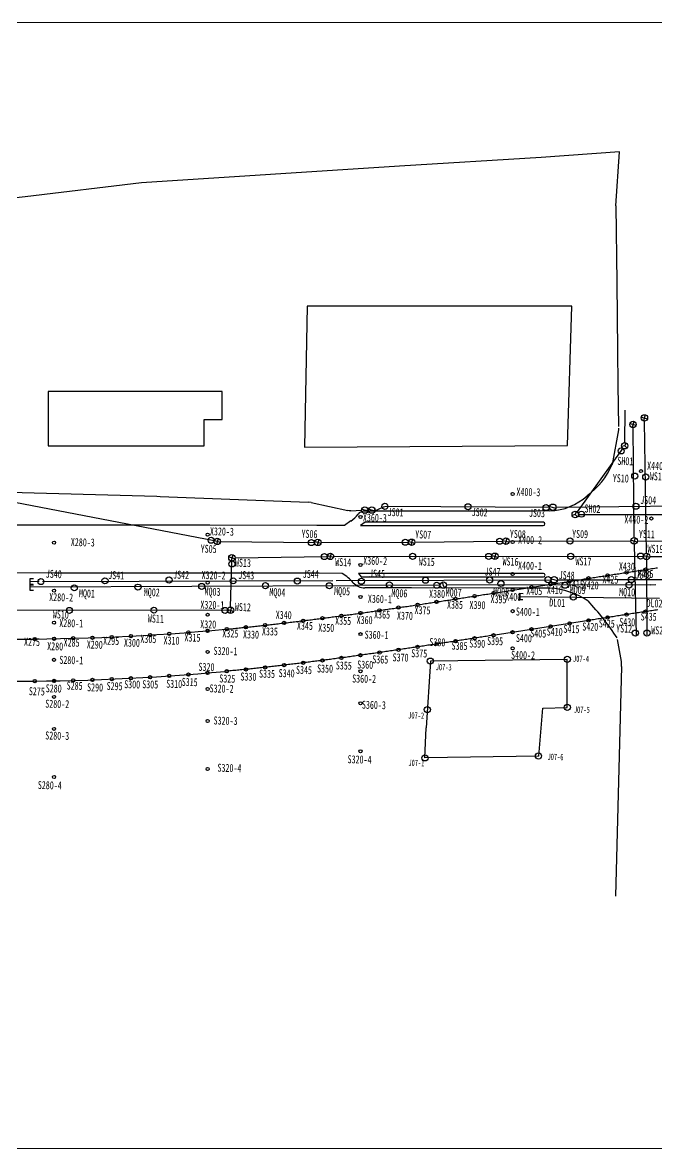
# Model space of a CAD drawing. Header units: inches. Extents: x 0 to 606, y 0 to 141.
# Drawn here: x 138.1 to 217.2, y 0 to 140.6 of the extents above; entities that cross this region are included whole.
import ezdxf
from ezdxf.enums import TextEntityAlignment as Align

# ---------------------------------------------------------------- set-up
doc = ezdxf.new("R2010")
doc.units = ezdxf.units.IN
doc.header["$MEASUREMENT"] = 0
for name, pattern in [('CENTER2', [1.125, 0.75, -0.125, 0.125, -0.125]), ('CONTINOUS', [0]), ('DASH4', [2.5, 2, -0.5])]:
    doc.linetypes.add(name, pattern=pattern)
for name, color, linetype in [('地表沉降（上行线）', 7, 'CENTER2'), ('地表沉降（下行线）', 7, 'CENTER2'), ('建构筑物沉降', 7, 'CENTER2'), ('管线沉降（上水）', 7, 'CENTER2'), ('管线沉降（上话）', 7, 'CENTER2'), ('管线沉降（污水）', 7, 'CENTER2'), ('管线沉降（煤气）', 7, 'CENTER2'), ('管线沉降（电力）', 7, 'CENTER2'), ('管线沉降（雨水）', 7, 'CENTER2')]:
    doc.layers.add(name, color=color, linetype=linetype)
doc.styles.add('宋体', font='', dxfattribs={"width": 0.72, "height": 1})
doc.styles.get('宋体').set_extended_font_data('SimSun')

msp = doc.modelspace()

# ---------------------------------------------------------------- linework, layer by layer
at = {"lineweight": 9, "ltscale": 0.5}
for p, q in [((605.69, 140.65), (0, 140.65)), ((0, 0), (605.69, 0))]:
    msp.add_line(p, q, dxfattribs=at)
at = {"color": 253, "linetype": 'Continuous'}
for p, q in [((202.84, 123.8), (185.18, 122.7)), ((212.61, 124.5), (202.84, 123.8)), ((212.18, 117.75), (212.61, 124.5)), ((185.18, 122.7), (152.96, 120.64)), ((152.96, 120.64), (138.47, 118.89))]:
    msp.add_line(p, q, dxfattribs=at)
at = {"color": 253, "linetype": 'DASH4'}
for q in [(136.97, 118.71), (138.47, 118.89)]:
    msp.add_line((138.47, 118.89), q, dxfattribs=at)
at = {"color": 253}
for p, q in [((212.18, 117.75), (212.29, 108.19)), ((212.29, 108.19), (212.39, 99.62)), ((212.39, 99.62), (212.42, 95.4)), ((212.42, 95.4), (212.5, 90.19)), ((212.51, 89.78), (211.7, 85.44)), ((212.51, 89.99), (212.51, 89.78)), ((186.68, 79.63), (180.69, 79.59)), ((198.43, 79.63), (186.68, 79.63)), ((202.27, 79.61), (198.43, 79.63)), ((203.92, 79.65), (202.27, 79.61)), ((142.28, 77.86), (131.2, 77.88)), ((161.17, 77.84), (142.28, 77.86)), ((161.5, 77.84), (161.17, 77.84)), ((174.85, 77.83), (161.5, 77.84)), ((178.29, 77.81), (174.85, 77.83)), ((179.09, 78.39), (178.29, 77.81)), ((180.88, 78.24), (180.3, 77.83)), ((180.3, 77.83), (186.72, 77.82)), ((203.14, 78.23), (180.88, 78.24)), ((186.72, 77.82), (198.44, 77.82)), ((198.44, 77.82), (203.11, 77.82)), ((142.12, 71.86), (130.95, 71.93)), ((161.22, 71.86), (142.12, 71.86)), ((175.15, 71.85), (161.22, 71.86)), ((178.02, 71.83), (175.15, 71.85)), ((186.73, 71.83), (180.05, 71.84)), ((180.05, 71.84), (180.38, 71.41)), ((198.47, 71.84), (186.73, 71.83)), ((203.13, 71.83), (198.47, 71.84)), ((180.38, 71.41), (203.12, 71.4)), ((186.68, 70.03), (180.83, 70.03)), ((198.42, 70), (186.68, 70.03)), ((203.94, 70), (198.42, 70)), ((212.89, 60.81), (212.36, 63.57)), ((212.88, 60.21), (212.89, 60.81))]:
    msp.add_line(p, q, dxfattribs=at)
at = {"ltscale": 0.5}
for p, q in [((173.65, 105.21), (173.29, 87.6)), ((206.67, 105.23), (173.65, 105.21)), ((206.13, 87.8), (206.67, 105.23)), ((163.04, 94.57), (141.3, 94.57)), ((141.3, 94.57), (141.3, 87.75)), ((163.04, 91.06), (163.04, 94.57)), ((160.8, 87.75), (160.8, 91.06)), ((160.8, 91.06), (163.04, 91.06)), ((141.3, 87.75), (160.8, 87.75)), ((173.29, 87.6), (206.13, 87.8)), ((212.88, 60.21), (212.11, 31.5))]:
    msp.add_line(p, q, dxfattribs=at)
at = {"extrusion": (1.25251e-05, -1.70425e-08, 1)}
for p, q in [((213.3, 88.18, 1.56), (213.32, 92.23, 1.56)), ((215.83, 91.65, 1.6), (215.63, 90.88, 1.6)), ((213.92, 90.54, 1.59), (214.7, 90.34, 1.59)), ((214.41, 90.83, 1.59), (214.21, 90.05, 1.59)), ((215.34, 91.37, 1.6), (216.12, 91.16, 1.6)), ((216, 74.36, 0), (215.74, 90.86, 0)), ((213.03, 87.46, 0), (207.34, 79.51, 0)), ((213.27, 87.78, 1.56), (212.88, 87.68, 1.56)), ((213.27, 87.78, 1.56), (212.88, 87.68, 1.56)), ((213.37, 88.17, 1.56), (213.27, 87.78, 1.56)), ((213.37, 88.17, 1.56), (213.27, 87.78, 1.56)), ((213.27, 87.78, 1.56), (213.55, 87.5, 1.56)), ((213.27, 87.78, 1.56), (213.55, 87.5, 1.56)), ((129.81, 82.18, 0), (154.89, 81.47, 0)), ((154.89, 81.47, 0), (155.29, 81.46, 0)), ((155.29, 81.46, 0), (173.76, 80.74, 0)), ((174.16, 80.69, 0), (173.76, 80.74, 0)), ((174.16, 80.69, 0), (178.7, 79.69, 0)), ((183.17, 80.14, 0), (183.34, 80.21, 0)), ((183.34, 80.21, 0), (183.55, 80.22, 0)), ((183.55, 80.22, 0), (203.89, 80.1, 0)), ((203.9, 80.2, 1.58), (204.68, 79.99, 1.58)), ((204.69, 80.1, 0), (224.65, 80.34, 0)), ((178.89, 79.64, 1.6), (178.7, 79.69, 0)), ((179.09, 79.65, 0), (178.89, 79.64, 1.6)), ((179.09, 79.65, 0), (180.44, 79.72, 0)), ((180.45, 79.84, 1.59), (181.22, 79.64, 1.59)), ((181.24, 79.73, 0), (181.07, 79.73, 0)), ((181.32, 79.84, 1.57), (182.09, 79.64, 1.57)), ((182.11, 79.74, 0), (182.01, 79.74, 0)), ((182.09, 79.64, 0), (183.17, 80.14, 0)), ((207.1, 79.19, 1.56), (206.72, 79.08, 1.56)), ((207.21, 79.57, 1.56), (207.1, 79.19, 1.56)), ((207.1, 79.19, 1.56), (207.39, 78.9, 1.56)), ((207.5, 79.19, 0), (229.23, 79.18, 0)), ((162.53, 76.21, 1.61), (162.33, 75.44, 1.61)), ((175.08, 76.09, 1.54), (174.88, 75.31, 1.54)), ((186.78, 76.11, 1.57), (186.58, 75.34, 1.57)), ((198.06, 75.96, 1.57), (198.83, 75.76, 1.57)), ((198.55, 76.25, 1.57), (198.34, 75.47, 1.57)), ((214.07, 76, 1.6), (214.84, 75.79, 1.6)), ((214.07, 76, 1.6), (214.84, 75.79, 1.6)), ((214.56, 76.28, 1.6), (214.35, 75.51, 1.6)), ((214.56, 76.28, 1.6), (214.35, 75.51, 1.6)), ((162.04, 75.93, 1.61), (162.81, 75.72, 1.61)), ((174.59, 75.8, 1.54), (175.37, 75.6, 1.54)), ((186.29, 75.83, 1.57), (187.07, 75.63, 1.57)), ((163.86, 73.89, 1.6), (164.63, 73.68, 1.6)), ((164.09, 67.63, 0), (164.24, 73.38, 0)), ((164.35, 74.17, 1.6), (164.14, 73.4, 1.6)), ((164.65, 73.79, 0), (176.14, 73.95, 0)), ((176.15, 74.06, 1.56), (176.92, 73.85, 1.56)), ((176.64, 74.34, 1.56), (176.43, 73.57, 1.56)), ((176.94, 73.96, 0), (196.67, 73.98, 0)), ((196.68, 74.08, 1.57), (197.45, 73.88, 1.57)), ((197.17, 74.37, 1.57), (196.96, 73.59, 1.57)), ((197.47, 73.98, 0), (215.6, 73.96, 0)), ((215.62, 74.06, 1.6), (216.39, 73.86, 1.6)), ((215.62, 74.06, 1.6), (216.39, 73.86, 1.6)), ((216.11, 74.34, 1.6), (215.9, 73.57, 1.6)), ((216.11, 74.34, 1.6), (215.9, 73.57, 1.6)), ((216.01, 73.56, 0), (216.03, 64.15, 0)), ((216.4, 73.96, 0), (233.68, 73.99, 0)), ((139.07, 69.7, 1.59), (139.06, 70.5, 1.59)), ((139.06, 70.5, 1.59), (139.46, 70.5, 1.59)), ((139.08, 71.19, 2.03), (139.48, 71.19, 2.03)), ((139.08, 70.39, 2.03), (139.08, 71.19, 2.03)), ((140.21, 70.82, 2.03), (139.08, 70.79, 2.03)), ((139.08, 70.39, 2.03), (139.48, 70.39, 2.03)), ((140.61, 70.84, 0), (176.86, 70.94, 0)), ((177.26, 70.94, 0), (204.08, 71.04, 0)), ((190.23, 70.38, 0), (179.84, 70.32, 0)), ((216.53, 70.39, 0), (191.03, 70.38, 0)), ((204.1, 71.15, 1.56), (204.87, 70.94, 1.56)), ((204.88, 71.04, 0), (211.8, 71.05, 0)), ((212.19, 71.09, 0), (211.99, 71.05, 0)), ((212.39, 71.09, 0), (225.82, 71.03, 0)), ((216.53, 70.39, 0), (217.16, 70.43, 0)), ((179.44, 70.29, 1.59), (139.07, 70.1, 1.59)), ((139.47, 69.7, 1.59), (139.07, 69.7, 1.59)), ((179.44, 70.29, 1.59), (179.84, 70.32, 0)), ((200.15, 68.55, 1.59), (200.2, 69.35, 1.59)), ((200.17, 68.95, 0), (217.63, 68.74, 0)), ((200.2, 69.35, 1.59), (200.6, 69.33, 1.59)), ((164.19, 67.61, 0), (163.98, 66.84, 0)), ((200.55, 68.53, 1.59), (200.15, 68.55, 1.59)), ((124.2, 67.3, 0), (163.68, 67.23, 0)), ((163.7, 67.33, 0), (164.47, 67.12, 0))]:
    msp.add_line(p, q, dxfattribs=at)
at = {"color": 4, "extrusion": (1.25251e-05, -1.70425e-08, 1)}
for p, q in [((214.45, 76.3, 0), (214.32, 90.04, 0)), ((162.03, 75.9, 0), (123.81, 83.24, 0)), ((162.83, 75.82, 0), (174.58, 75.7, 0)), ((175.38, 75.7, 0), (186.28, 75.73, 0)), ((187.08, 75.73, 0), (198.05, 75.86, 0)), ((198.85, 75.86, 0), (214.05, 75.9, 0)), ((214.46, 75.5, 0), (214.69, 64.1, 0)), ((214.85, 75.9, 0), (230.71, 75.85, 0))]:
    msp.add_line(p, q, dxfattribs=at)
at = {"color": 150, "linetype": 'CONTINOUS', "lineweight": 30}
for p, q in [((211.97, 71.72), (212.15, 71.75)), ((212.15, 71.75), (212.34, 71.77)), ((212.34, 71.77), (212.53, 71.8)), ((212.53, 71.8), (212.71, 71.83)), ((212.71, 71.83), (212.9, 71.86)), ((212.9, 71.86), (213.09, 71.89)), ((213.09, 71.89), (213.27, 71.92)), ((213.27, 71.92), (213.46, 71.95)), ((213.46, 71.95), (213.65, 71.98)), ((213.65, 71.98), (213.83, 72.01)), ((213.83, 72.01), (214.02, 72.03)), ((214.02, 72.03), (214.21, 72.06)), ((214.21, 72.06), (214.39, 72.09)), ((214.39, 72.09), (214.58, 72.12)), ((214.58, 72.12), (214.77, 72.15)), ((214.77, 72.15), (214.95, 72.18)), ((214.95, 72.18), (215.14, 72.21)), ((215.14, 72.21), (215.33, 72.23)), ((215.33, 72.23), (215.51, 72.26)), ((215.51, 72.26), (215.7, 72.29)), ((215.7, 72.29), (215.89, 72.32)), ((215.89, 72.32), (216.07, 72.35)), ((216.07, 72.35), (216.26, 72.38)), ((216.26, 72.38), (216.45, 72.41)), ((216.45, 72.41), (216.63, 72.43)), ((216.63, 72.43), (216.82, 72.46)), ((216.82, 72.46), (217.01, 72.49)), ((217.01, 72.49), (217.2, 72.52)), ((217.2, 72.52), (217.38, 72.55)), ((197.13, 69.41), (207.86, 71.08)), ((207.86, 71.08), (208.05, 71.11)), ((208.05, 71.11), (208.23, 71.14)), ((208.23, 71.14), (208.42, 71.17)), ((208.42, 71.17), (208.61, 71.2)), ((208.61, 71.2), (208.79, 71.22)), ((208.79, 71.22), (208.98, 71.25)), ((208.98, 71.25), (209.17, 71.28)), ((209.17, 71.28), (209.35, 71.31)), ((209.35, 71.31), (209.54, 71.34)), ((209.54, 71.34), (209.73, 71.37)), ((209.73, 71.37), (209.91, 71.4)), ((209.91, 71.4), (210.1, 71.43)), ((210.1, 71.43), (210.29, 71.46)), ((210.29, 71.46), (210.47, 71.49)), ((210.47, 71.49), (210.66, 71.51)), ((210.66, 71.51), (210.85, 71.54)), ((210.85, 71.54), (211.03, 71.57)), ((211.03, 71.57), (211.22, 71.6)), ((211.22, 71.6), (211.41, 71.63)), ((211.41, 71.63), (211.59, 71.66)), ((211.59, 71.66), (211.78, 71.69)), ((211.78, 71.69), (211.97, 71.72)), ((193.96, 68.92), (194.15, 68.94)), ((194.15, 68.94), (194.33, 68.97)), ((194.33, 68.97), (194.52, 69)), ((194.52, 69), (194.71, 69.03)), ((194.71, 69.03), (194.89, 69.06)), ((194.89, 69.06), (195.08, 69.09)), ((195.08, 69.09), (195.27, 69.12)), ((195.27, 69.12), (195.45, 69.15)), ((195.45, 69.15), (195.64, 69.18)), ((195.64, 69.18), (195.83, 69.21)), ((195.83, 69.21), (196.01, 69.24)), ((196.01, 69.24), (196.2, 69.26)), ((196.2, 69.26), (196.39, 69.29)), ((196.39, 69.29), (196.57, 69.32)), ((196.57, 69.32), (196.76, 69.35)), ((196.76, 69.35), (196.95, 69.38)), ((196.95, 69.38), (197.13, 69.41)), ((197.13, 69.41), (197.13, 69.41)), ((184.62, 67.5), (184.81, 67.53)), ((184.81, 67.53), (185, 67.55)), ((185, 67.55), (185.18, 67.58)), ((185.18, 67.58), (185.37, 67.61)), ((185.37, 67.61), (185.56, 67.64)), ((185.56, 67.64), (185.74, 67.66)), ((185.74, 67.66), (185.93, 67.69)), ((185.93, 67.69), (186.12, 67.72)), ((186.12, 67.72), (186.31, 67.75)), ((186.31, 67.75), (186.49, 67.77)), ((186.49, 67.77), (186.68, 67.8)), ((186.68, 67.8), (186.87, 67.83)), ((186.87, 67.83), (187.05, 67.86)), ((187.05, 67.86), (187.24, 67.89)), ((187.24, 67.89), (187.43, 67.92)), ((187.43, 67.92), (187.61, 67.94)), ((187.61, 67.94), (187.8, 67.97)), ((187.8, 67.97), (187.99, 68)), ((187.99, 68), (188.17, 68.03)), ((188.17, 68.03), (188.36, 68.06)), ((188.36, 68.06), (188.55, 68.08)), ((188.55, 68.08), (188.73, 68.11)), ((188.73, 68.11), (188.92, 68.14)), ((188.92, 68.14), (189.11, 68.17)), ((189.11, 68.17), (189.29, 68.2)), ((189.29, 68.2), (189.48, 68.23)), ((189.48, 68.23), (189.67, 68.25)), ((189.67, 68.25), (189.85, 68.28)), ((189.85, 68.28), (190.04, 68.31)), ((190.04, 68.31), (190.23, 68.34)), ((190.23, 68.34), (190.41, 68.37)), ((190.41, 68.37), (190.6, 68.4)), ((190.6, 68.4), (190.79, 68.43)), ((190.79, 68.43), (190.97, 68.45)), ((190.97, 68.45), (191.16, 68.48)), ((191.16, 68.48), (191.35, 68.51)), ((191.35, 68.51), (191.53, 68.54)), ((191.53, 68.54), (191.72, 68.57)), ((191.72, 68.57), (191.91, 68.6)), ((191.91, 68.6), (192.09, 68.63)), ((192.09, 68.63), (192.28, 68.66)), ((192.28, 68.66), (192.47, 68.68)), ((192.47, 68.68), (192.65, 68.71)), ((192.65, 68.71), (192.84, 68.74)), ((192.84, 68.74), (193.03, 68.77)), ((193.03, 68.77), (193.21, 68.8)), ((193.21, 68.8), (193.4, 68.83)), ((193.4, 68.83), (193.59, 68.86)), ((193.59, 68.86), (193.77, 68.89)), ((193.77, 68.89), (193.96, 68.92)), ((174.52, 66.1), (174.71, 66.12)), ((174.71, 66.12), (174.89, 66.15)), ((174.89, 66.15), (175.08, 66.17)), ((175.08, 66.17), (175.27, 66.2)), ((175.27, 66.2), (175.46, 66.22)), ((175.46, 66.22), (175.64, 66.25)), ((175.64, 66.25), (175.83, 66.27)), ((175.83, 66.27), (176.02, 66.29)), ((176.02, 66.29), (176.21, 66.32)), ((176.21, 66.32), (176.39, 66.34)), ((176.39, 66.34), (176.58, 66.37)), ((176.58, 66.37), (176.77, 66.39)), ((176.77, 66.39), (176.95, 66.42)), ((176.95, 66.42), (177.14, 66.44)), ((177.14, 66.44), (177.33, 66.47)), ((177.33, 66.47), (177.52, 66.49)), ((177.52, 66.49), (177.7, 66.52)), ((177.7, 66.52), (177.89, 66.54)), ((177.89, 66.54), (178.08, 66.57)), ((178.08, 66.57), (178.27, 66.6)), ((178.27, 66.6), (178.45, 66.62)), ((178.45, 66.62), (178.64, 66.65)), ((178.64, 66.65), (178.83, 66.67)), ((178.83, 66.67), (179.01, 66.7)), ((179.01, 66.7), (179.2, 66.72)), ((179.2, 66.72), (179.39, 66.75)), ((179.39, 66.75), (179.58, 66.78)), ((179.58, 66.78), (179.76, 66.8)), ((179.76, 66.8), (179.95, 66.83)), ((179.95, 66.83), (180.14, 66.85)), ((180.14, 66.85), (180.32, 66.88)), ((180.32, 66.88), (180.51, 66.91)), ((180.51, 66.91), (180.7, 66.93)), ((180.7, 66.93), (180.88, 66.96)), ((180.88, 66.96), (181.07, 66.99)), ((181.07, 66.99), (181.26, 67.01)), ((181.26, 67.01), (181.45, 67.04)), ((181.45, 67.04), (181.63, 67.06)), ((181.63, 67.06), (181.82, 67.09)), ((181.82, 67.09), (182.01, 67.12)), ((182.01, 67.12), (182.19, 67.14)), ((182.19, 67.14), (182.38, 67.17)), ((182.38, 67.17), (182.57, 67.2)), ((182.57, 67.2), (182.75, 67.23)), ((182.75, 67.23), (182.94, 67.25)), ((182.94, 67.25), (183.13, 67.28)), ((183.13, 67.28), (183.32, 67.31)), ((183.32, 67.31), (183.5, 67.33)), ((183.5, 67.33), (183.69, 67.36)), ((183.69, 67.36), (183.88, 67.39)), ((183.88, 67.39), (184.06, 67.42)), ((184.06, 67.42), (184.25, 67.44)), ((184.25, 67.44), (184.44, 67.47)), ((184.44, 67.47), (184.62, 67.5)), ((209.76, 66.11), (209.57, 66.08)), ((209.94, 66.14), (209.76, 66.11)), ((210.13, 66.17), (209.94, 66.14)), ((210.32, 66.2), (210.13, 66.17)), ((210.5, 66.23), (210.32, 66.2)), ((210.69, 66.26), (210.5, 66.23)), ((210.88, 66.29), (210.69, 66.26)), ((211.06, 66.31), (210.88, 66.29)), ((211.25, 66.34), (211.06, 66.31)), ((211.44, 66.37), (211.25, 66.34)), ((211.62, 66.4), (211.44, 66.37)), ((211.81, 66.43), (211.62, 66.4)), ((212, 66.46), (211.81, 66.43)), ((212.18, 66.49), (212, 66.46)), ((212.37, 66.52), (212.18, 66.49)), ((212.56, 66.55), (212.37, 66.52)), ((212.74, 66.57), (212.56, 66.55)), ((212.93, 66.6), (212.74, 66.57)), ((213.12, 66.63), (212.93, 66.6)), ((213.3, 66.66), (213.12, 66.63)), ((213.49, 66.69), (213.3, 66.66)), ((213.68, 66.72), (213.49, 66.69)), ((213.86, 66.75), (213.68, 66.72)), ((214.05, 66.78), (213.86, 66.75)), ((214.24, 66.81), (214.05, 66.78)), ((214.42, 66.83), (214.24, 66.81)), ((214.61, 66.86), (214.42, 66.83)), ((214.8, 66.89), (214.61, 66.86)), ((214.98, 66.92), (214.8, 66.89)), ((215.17, 66.95), (214.98, 66.92)), ((215.36, 66.98), (215.17, 66.95)), ((215.54, 67.01), (215.36, 66.98)), ((215.73, 67.03), (215.54, 67.01)), ((215.92, 67.06), (215.73, 67.03)), ((216.1, 67.09), (215.92, 67.06)), ((216.29, 67.12), (216.1, 67.09)), ((216.48, 67.15), (216.29, 67.12)), ((216.66, 67.18), (216.48, 67.15)), ((216.85, 67.21), (216.66, 67.18)), ((217.04, 67.23), (216.85, 67.21)), ((217.22, 67.26), (217.04, 67.23)), ((217.41, 67.29), (217.22, 67.26)), ((163.45, 64.86), (163.63, 64.88)), ((163.63, 64.88), (163.82, 64.9)), ((163.82, 64.9), (164.01, 64.92)), ((164.01, 64.92), (164.2, 64.93)), ((164.2, 64.93), (164.39, 64.95)), ((164.39, 64.95), (164.57, 64.97)), ((164.57, 64.97), (164.76, 64.99)), ((164.76, 64.99), (164.95, 65.01)), ((164.95, 65.01), (165.14, 65.03)), ((165.14, 65.03), (165.33, 65.04)), ((165.33, 65.04), (165.51, 65.06)), ((165.51, 65.06), (165.7, 65.08)), ((165.7, 65.08), (165.89, 65.1)), ((165.89, 65.1), (166.08, 65.12)), ((166.08, 65.12), (166.26, 65.14)), ((166.26, 65.14), (166.45, 65.16)), ((166.45, 65.16), (166.64, 65.18)), ((166.64, 65.18), (166.83, 65.2)), ((166.83, 65.2), (167.02, 65.22)), ((167.02, 65.22), (167.2, 65.24)), ((167.2, 65.24), (167.39, 65.26)), ((167.39, 65.26), (167.58, 65.28)), ((167.58, 65.28), (167.77, 65.3)), ((167.77, 65.3), (167.96, 65.32)), ((167.96, 65.32), (168.14, 65.34)), ((168.14, 65.34), (168.33, 65.36)), ((168.33, 65.36), (168.52, 65.38)), ((168.52, 65.38), (168.71, 65.4)), ((168.71, 65.4), (168.89, 65.42)), ((168.89, 65.42), (169.08, 65.45)), ((169.08, 65.45), (169.27, 65.47)), ((169.27, 65.47), (169.46, 65.49)), ((169.46, 65.49), (169.64, 65.51)), ((169.64, 65.51), (169.83, 65.53)), ((169.83, 65.53), (170.02, 65.55)), ((170.02, 65.55), (170.21, 65.57)), ((170.21, 65.57), (170.4, 65.6)), ((170.4, 65.6), (170.58, 65.62)), ((170.58, 65.62), (170.77, 65.64)), ((170.77, 65.64), (170.96, 65.66)), ((170.96, 65.66), (171.15, 65.68)), ((171.15, 65.68), (171.33, 65.71)), ((171.33, 65.71), (171.52, 65.73)), ((171.52, 65.73), (171.71, 65.75)), ((171.71, 65.75), (171.9, 65.77)), ((171.9, 65.77), (172.08, 65.8)), ((172.08, 65.8), (172.27, 65.82)), ((172.27, 65.82), (172.46, 65.84)), ((172.46, 65.84), (172.65, 65.87)), ((172.65, 65.87), (172.83, 65.89)), ((172.83, 65.89), (173.02, 65.91)), ((173.02, 65.91), (173.21, 65.94)), ((173.21, 65.94), (173.4, 65.96)), ((173.4, 65.96), (173.58, 65.98)), ((173.58, 65.98), (173.77, 66.01)), ((173.77, 66.01), (173.96, 66.03)), ((173.96, 66.03), (174.15, 66.05)), ((174.15, 66.05), (174.33, 66.08)), ((174.33, 66.08), (174.52, 66.1)), ((208.26, 65.88), (197.11, 64.14)), ((208.45, 65.91), (208.26, 65.88)), ((208.64, 65.94), (208.45, 65.91)), ((208.82, 65.97), (208.64, 65.94)), ((209.01, 66), (208.82, 65.97)), ((209.2, 66.02), (209.01, 66)), ((209.38, 66.05), (209.2, 66.02)), ((209.57, 66.08), (209.38, 66.05)), ((191.7, 63.3), (191.51, 63.27)), ((191.88, 63.33), (191.7, 63.3)), ((192.07, 63.36), (191.88, 63.33)), ((192.26, 63.39), (192.07, 63.36)), ((192.44, 63.42), (192.26, 63.39)), ((192.63, 63.45), (192.44, 63.42)), ((192.82, 63.48), (192.63, 63.45)), ((193, 63.51), (192.82, 63.48)), ((193.19, 63.53), (193, 63.51)), ((193.38, 63.56), (193.19, 63.53)), ((193.56, 63.59), (193.38, 63.56)), ((193.75, 63.62), (193.56, 63.59)), ((193.94, 63.65), (193.75, 63.62)), ((194.12, 63.68), (193.94, 63.65)), ((194.31, 63.71), (194.12, 63.68)), ((194.5, 63.74), (194.31, 63.71)), ((194.68, 63.77), (194.5, 63.74)), ((194.87, 63.79), (194.68, 63.77)), ((195.06, 63.82), (194.87, 63.79)), ((195.24, 63.85), (195.06, 63.82)), ((195.43, 63.88), (195.24, 63.85)), ((195.62, 63.91), (195.43, 63.88)), ((195.8, 63.94), (195.62, 63.91)), ((195.99, 63.97), (195.8, 63.94)), ((196.18, 64), (195.99, 63.97)), ((196.36, 64.03), (196.18, 64)), ((196.55, 64.06), (196.36, 64.03)), ((196.74, 64.08), (196.55, 64.06)), ((196.92, 64.11), (196.74, 64.08)), ((197.11, 64.14), (196.92, 64.11)), ((197.11, 64.14), (197.11, 64.14)), ((182.36, 61.91), (182.17, 61.88)), ((182.54, 61.93), (182.36, 61.91)), ((182.73, 61.96), (182.54, 61.93)), ((182.92, 61.99), (182.73, 61.96)), ((183.1, 62.01), (182.92, 61.99)), ((183.29, 62.04), (183.1, 62.01)), ((183.48, 62.07), (183.29, 62.04)), ((183.67, 62.09), (183.48, 62.07)), ((183.85, 62.12), (183.67, 62.09)), ((184.04, 62.15), (183.85, 62.12)), ((184.23, 62.18), (184.04, 62.15)), ((184.41, 62.2), (184.23, 62.18)), ((184.6, 62.23), (184.41, 62.2)), ((184.79, 62.26), (184.6, 62.23)), ((184.97, 62.29), (184.79, 62.26)), ((185.16, 62.31), (184.97, 62.29)), ((185.35, 62.34), (185.16, 62.31)), ((185.53, 62.37), (185.35, 62.34)), ((185.72, 62.4), (185.53, 62.37)), ((185.91, 62.43), (185.72, 62.4)), ((186.09, 62.45), (185.91, 62.43)), ((186.28, 62.48), (186.09, 62.45)), ((186.47, 62.51), (186.28, 62.48)), ((186.66, 62.54), (186.47, 62.51)), ((186.84, 62.56), (186.66, 62.54)), ((187.03, 62.59), (186.84, 62.56)), ((187.22, 62.62), (187.03, 62.59)), ((187.4, 62.65), (187.22, 62.62)), ((187.59, 62.68), (187.4, 62.65)), ((187.78, 62.71), (187.59, 62.68)), ((187.96, 62.73), (187.78, 62.71)), ((188.15, 62.76), (187.96, 62.73)), ((188.34, 62.79), (188.15, 62.76)), ((188.52, 62.82), (188.34, 62.79)), ((188.71, 62.85), (188.52, 62.82)), ((188.9, 62.87), (188.71, 62.85)), ((189.08, 62.9), (188.9, 62.87)), ((189.27, 62.93), (189.08, 62.9)), ((189.46, 62.96), (189.27, 62.93)), ((189.64, 62.99), (189.46, 62.96)), ((189.83, 63.02), (189.64, 62.99)), ((190.02, 63.05), (189.83, 63.02)), ((190.2, 63.07), (190.02, 63.05)), ((190.39, 63.1), (190.2, 63.07)), ((190.58, 63.13), (190.39, 63.1)), ((190.76, 63.16), (190.58, 63.13)), ((190.95, 63.19), (190.76, 63.16)), ((191.14, 63.22), (190.95, 63.19)), ((191.32, 63.25), (191.14, 63.22)), ((191.51, 63.27), (191.32, 63.25)), ((171.68, 60.49), (171.5, 60.46)), ((171.87, 60.51), (171.68, 60.49)), ((172.06, 60.53), (171.87, 60.51)), ((172.25, 60.55), (172.06, 60.53)), ((172.43, 60.58), (172.25, 60.55)), ((172.62, 60.6), (172.43, 60.58)), ((172.81, 60.62), (172.62, 60.6)), ((173, 60.65), (172.81, 60.62)), ((173.18, 60.67), (173, 60.65)), ((173.37, 60.69), (173.18, 60.67)), ((173.56, 60.72), (173.37, 60.69)), ((173.75, 60.74), (173.56, 60.72)), ((173.93, 60.76), (173.75, 60.74)), ((174.12, 60.79), (173.93, 60.76)), ((174.31, 60.81), (174.12, 60.79)), ((174.5, 60.83), (174.31, 60.81)), ((174.68, 60.86), (174.5, 60.83)), ((174.87, 60.88), (174.68, 60.86)), ((175.06, 60.91), (174.87, 60.88)), ((175.25, 60.93), (175.06, 60.91)), ((175.43, 60.96), (175.25, 60.93)), ((175.62, 60.98), (175.43, 60.96)), ((175.81, 61), (175.62, 60.98)), ((175.99, 61.03), (175.81, 61)), ((176.18, 61.05), (175.99, 61.03)), ((176.37, 61.08), (176.18, 61.05)), ((176.56, 61.1), (176.37, 61.08)), ((176.74, 61.13), (176.56, 61.1)), ((176.93, 61.15), (176.74, 61.13)), ((177.12, 61.18), (176.93, 61.15)), ((177.31, 61.2), (177.12, 61.18)), ((177.49, 61.23), (177.31, 61.2)), ((177.68, 61.25), (177.49, 61.23)), ((177.87, 61.28), (177.68, 61.25)), ((178.05, 61.3), (177.87, 61.28)), ((178.24, 61.33), (178.05, 61.3)), ((178.43, 61.35), (178.24, 61.33)), ((178.62, 61.38), (178.43, 61.35)), ((178.8, 61.41), (178.62, 61.38)), ((178.99, 61.43), (178.8, 61.41)), ((179.18, 61.46), (178.99, 61.43)), ((179.36, 61.48), (179.18, 61.46)), ((179.55, 61.51), (179.36, 61.48)), ((179.74, 61.54), (179.55, 61.51)), ((179.93, 61.56), (179.74, 61.54)), ((180.11, 61.59), (179.93, 61.56)), ((180.3, 61.61), (180.11, 61.59)), ((180.49, 61.64), (180.3, 61.61)), ((180.67, 61.67), (180.49, 61.64)), ((180.86, 61.69), (180.67, 61.67)), ((181.05, 61.72), (180.86, 61.69)), ((181.23, 61.75), (181.05, 61.72)), ((181.42, 61.77), (181.23, 61.75)), ((181.61, 61.8), (181.42, 61.77)), ((181.8, 61.83), (181.61, 61.8)), ((181.98, 61.85), (181.8, 61.83)), ((182.17, 61.88), (181.98, 61.85)), ((163.61, 59.61), (163.42, 59.6)), ((163.8, 59.63), (163.61, 59.61)), ((163.99, 59.65), (163.8, 59.63)), ((164.17, 59.67), (163.99, 59.65)), ((164.36, 59.69), (164.17, 59.67)), ((164.55, 59.7), (164.36, 59.69)), ((164.74, 59.72), (164.55, 59.7)), ((164.93, 59.74), (164.74, 59.72)), ((165.11, 59.76), (164.93, 59.74)), ((165.3, 59.78), (165.11, 59.76)), ((165.49, 59.8), (165.3, 59.78)), ((165.68, 59.82), (165.49, 59.8)), ((165.87, 59.84), (165.68, 59.82)), ((166.05, 59.85), (165.87, 59.84)), ((166.24, 59.87), (166.05, 59.85)), ((166.43, 59.89), (166.24, 59.87)), ((166.62, 59.91), (166.43, 59.89)), ((166.8, 59.93), (166.62, 59.91)), ((166.99, 59.95), (166.8, 59.93)), ((167.18, 59.97), (166.99, 59.95)), ((167.37, 59.99), (167.18, 59.97)), ((167.56, 60.01), (167.37, 59.99)), ((167.74, 60.03), (167.56, 60.01)), ((167.93, 60.05), (167.74, 60.03)), ((168.12, 60.08), (167.93, 60.05)), ((168.31, 60.1), (168.12, 60.08)), ((168.49, 60.12), (168.31, 60.1)), ((168.68, 60.14), (168.49, 60.12)), ((168.87, 60.16), (168.68, 60.14)), ((169.06, 60.18), (168.87, 60.16)), ((169.25, 60.2), (169.06, 60.18)), ((169.43, 60.22), (169.25, 60.2)), ((169.62, 60.24), (169.43, 60.22)), ((169.81, 60.26), (169.62, 60.24)), ((170, 60.29), (169.81, 60.26)), ((170.18, 60.31), (170, 60.29)), ((170.37, 60.33), (170.18, 60.31)), ((170.56, 60.35), (170.37, 60.33)), ((170.75, 60.37), (170.56, 60.35)), ((170.93, 60.4), (170.75, 60.37)), ((171.12, 60.42), (170.93, 60.4)), ((171.31, 60.44), (171.12, 60.42)), ((171.5, 60.46), (171.31, 60.44))]:
    msp.add_line(p, q, dxfattribs=at)
for p, q in [((189.02, 60.88), (188.51, 52.56)), ((206.1, 61.1), (189.02, 60.88)), ((206.1, 55.1), (206.1, 61.1)), ((202.55, 49.01), (203.05, 55)), ((203.05, 55), (206.1, 55.1)), ((188.34, 48.79), (188.51, 52.56)), ((202.55, 49.01), (188.34, 48.79))]:
    msp.add_line(p, q)
at = {"extrusion": (1.25251e-05, -1.70425e-08, 1)}
for centre, radius in [((215.73, 91.26, 1.61), 0.4), ((214.31, 90.44, 1.59), 0.4), ((212.83, 87.14, 0), 0.378), ((213.27, 87.78, 1.57), 0.4), ((213.27, 87.78, 1.57), 0.4), ((183.34, 80.21, 1.59), 0.378), ((193.72, 80.16, 0), 0.378), ((203.46, 80.06, 1.59), 0.378), ((204.29, 80.1, 1.58), 0.4), ((214.67, 80.22, 0), 0.378), ((180.84, 79.74, 1.59), 0.4), ((181.71, 79.74, 1.57), 0.4), ((207.1, 79.19, 1.56), 0.4), ((207.88, 79.23, 0), 0.378), ((162.43, 75.83, 1.61), 0.4), ((174.98, 75.7, 1.55), 0.4), ((186.68, 75.73, 1.57), 0.4), ((198.45, 75.86, 1.57), 0.4), ((214.45, 75.9, 1.6), 0.4), ((214.45, 75.9, 1.6), 0.4), ((164.25, 73.78, 1.6), 0.4), ((176.54, 73.96, 1.56), 0.4), ((197.07, 73.98, 1.57), 0.4), ((216, 73.96, 1.6), 0.4), ((216, 73.96, 1.6), 0.4), ((140.41, 70.81, 0), 0.378), ((144.58, 70.03, 0), 0.378), ((148.41, 70.91, 0), 0.378), ((152.53, 70.12, 0.86), 0.378), ((156.41, 71.01, 0), 0.378), ((160.49, 70.21, 1.73), 0.378), ((164.41, 70.91, 0), 0.378), ((168.44, 70.3, 2.59), 0.378), ((172.41, 70.88, 0), 0.378), ((176.41, 70.29, 1.87), 0.378), ((180.41, 70.85, 0), 0.378), ((183.91, 70.41, -0.92), 0.378), ((188.41, 70.98, 0), 0.378), ((189.82, 70.35, 0), 0.378), ((190.63, 70.38, 1.55), 0.4), ((196.41, 71.01, 0), 0.378), ((197.82, 70.57, 0), 0.378), ((203.71, 71.05, 0), 0.378), ((204.48, 71.04, 1.56), 0.4), ((205.82, 70.36, 0), 0.378), ((213.82, 70.37, 0), 0.378), ((214.09, 71.06, -4.21), 0.378), ((206.85, 68.89, 0), 0.378), ((164.08, 67.23, 0), 0.4)]:
    msp.add_circle(centre, radius, dxfattribs=at)
at = {"ltscale": 0.5}
for centre, radius in [((215.3, 84.61), 0.191), ((199.28, 81.76), 0.191), ((180.3, 78.89), 0.191), ((216.6, 78.69), 0.191), ((161.22, 76.67), 0.191), ((142.05, 75.68), 0.191), ((199.28, 75.76), 0.191), ((180.3, 72.89), 0.191), ((199.28, 71.76), 0.191), ((211.13, 71.59), 0.208), ((213.51, 71.95), 0.208), ((215.88, 72.32), 0.208), ((161.22, 70.67), 0.191), ((204.02, 70.48), 0.208), ((206.39, 70.85), 0.208), ((208.76, 71.22), 0.208), ((142.05, 69.68), 0.191), ((180.3, 68.89), 0.191), ((194.53, 69), 0.208), ((196.91, 69.37), 0.208), ((199.28, 69.76), 0.191), ((199.28, 69.76), 0.191), ((201.65, 70.11), 0.208), ((185.04, 67.56), 0.208), ((187.42, 67.91), 0.208), ((189.79, 68.27), 0.208), ((189.79, 68.29), 0.191), ((192.16, 68.64), 0.208), ((161.22, 66.67), 0.191), ((173.16, 65.93), 0.208), ((175.54, 66.23), 0.208), ((177.92, 66.55), 0.208), ((180.29, 66.88), 0.208), ((180.3, 66.89), 0.191), ((182.67, 67.21), 0.208), ((199.28, 67.12), 0.191), ((208.76, 65.96), 0.208), ((211.14, 66.33), 0.208), ((213.51, 66.69), 0.208), ((215.88, 67.06), 0.208), ((142.05, 65.68), 0.191), ((161.22, 64.66), 0.208), ((161.22, 64.67), 0.191), ((163.61, 64.88), 0.208), ((166, 65.11), 0.208), ((168.39, 65.37), 0.208), ((170.77, 65.64), 0.208), ((201.65, 64.85), 0.208), ((204.02, 65.22), 0.208), ((206.39, 65.59), 0.208), ((139.65, 63.64), 0.208), ((142.05, 63.67), 0.208), ((142.05, 63.68), 0.191), ((144.45, 63.73), 0.208), ((146.85, 63.8), 0.208), ((149.25, 63.89), 0.208), ((151.65, 64), 0.208), ((154.04, 64.14), 0.208), ((156.44, 64.29), 0.208), ((158.83, 64.47), 0.208), ((180.3, 64.25), 0.191), ((192.16, 63.38), 0.208), ((194.54, 63.74), 0.208), ((196.91, 64.11), 0.208), ((199.28, 64.48), 0.208), ((199.28, 64.48), 0.191), ((161.22, 62.03), 0.191), ((182.67, 61.95), 0.208), ((185.04, 62.3), 0.208), ((187.42, 62.65), 0.208), ((189.79, 63.01), 0.191), ((199.28, 62.48), 0.191), ((142.05, 61.04), 0.191), ((170.77, 60.38), 0.208), ((173.16, 60.67), 0.208), ((175.54, 60.97), 0.208), ((177.92, 61.28), 0.208), ((180.29, 61.61), 0.208), ((180.3, 61.61), 0.191), ((154.04, 58.87), 0.208), ((156.44, 59.03), 0.208), ((158.83, 59.2), 0.208), ((161.22, 59.4), 0.208), ((161.22, 59.4), 0.191), ((163.61, 59.61), 0.208), ((166, 59.85), 0.208), ((168.39, 60.1), 0.208), ((180.3, 59.61), 0.191), ((139.65, 58.38), 0.208), ((142.05, 58.41), 0.208), ((142.05, 58.41), 0.191), ((144.45, 58.46), 0.208), ((146.85, 58.53), 0.208), ((149.25, 58.63), 0.208), ((151.65, 58.74), 0.208), ((142.05, 56.41), 0.191), ((161.22, 57.4), 0.191), ((180.3, 55.61), 0.191), ((161.22, 53.4), 0.191), ((142.05, 52.41), 0.191), ((180.3, 49.61), 0.191), ((142.05, 46.41), 0.191), ((161.22, 47.4), 0.191)]:
    msp.add_circle(centre, radius, dxfattribs=at)
at = {"color": 4, "extrusion": (1.25251e-05, -1.70425e-08, 1)}
for centre in [(214.52, 83.99, 0), (161.66, 75.97, 0), (174.17, 75.68, 0), (185.88, 75.73, 0), (197.67, 75.85, 0), (206.45, 75.88, 0), (214.6, 64.38, 0)]:
    msp.add_circle(centre, 0.378, dxfattribs=at)
at = {"ltscale": 3, "extrusion": (1.25251e-05, -1.70425e-08, 1)}
for centre in [(215.9, 83.88, -0.67), (164.25, 73.02, -0.67), (175.79, 73.94, -0.67), (186.8, 73.97, -3), (196.3, 73.96, -0.67), (206.54, 73.97, 0), (215.25, 74, -0.67), (143.98, 67.21, -3), (154.51, 67.24, -0.67), (163.39, 67.21, -0.67), (216.05, 64.38, -2.54)]:
    msp.add_circle(centre, 0.378, dxfattribs=at)
at = {"color": 1, "ltscale": 0.5}
for centre in [(189.02, 60.88), (206.1, 61.1), (188.65, 54.82), (206.1, 55.1), (202.51, 49.03), (188.34, 48.79)]:
    msp.add_circle(centre, 0.386, dxfattribs=at)
at = {"color": 253}
for centre, radius, start, end in [((203, 89.22), 9.49, 306.0865, 336.5454), ((203.74, 86.8), 7.15, 271.4569, 312.6959), ((176.49, 82.01), 4.47, 305.6458, 321.568), ((180.72, 78.66), 0.936, 91.7564, 141.568), ((203.11, 78.03), 0.204, 270.0388, 82.5333), ((174.31, 66.07), 6.86, 42.073, 57.1976), ((203.12, 71.62), 0.216, 269.963, 86.7872), ((180.83, 71.96), 1.93, 222.073, 270.0425), ((203.25, 60.11), 9.91, 56.7258, 86.0132), ((184.15, 45.39), 33.64, 33.1176, 43.1548)]:
    msp.add_arc(centre, radius, start, end, dxfattribs=at)
at = {"extrusion": (1.25251e-05, -1.70425e-08, 1)}
for centre, start, end in [((190.44, 70.43, 1.55), 345.241, 165.241), ((190.82, 70.33, 1.55), 165.241, 345.241)]:
    msp.add_arc(centre, 0.2, start, end, dxfattribs=at)
at = {"color": 150, "linetype": 'CONTINOUS', "lineweight": 30}
for centre in [(137.25, 343.63), (137.22, 338.37)]:
    msp.add_arc(centre, 280, 264.1141, 275.3686, dxfattribs=at)

# ---------------------------------------------------------------- texts
at = {"layer": '地表沉降（上行线）', "color": 7, "linetype": 'Continuous', "style": '宋体', "width": 0.61}
for s, p in [('S400-1', (199.69, 67.08)), ('S425', (210.04, 65.6)), ('S430', (212.59, 65.78)), ('S435', (215.27, 66.46)), ('S360-1', (180.82, 64.19)), ('S405', (201.49, 64.36)), ('S410', (203.54, 64.57)), ('S415', (205.63, 64.91)), ('S420', (207.98, 65.2)), ('S380', (188.9, 63.27)), ('S385', (191.66, 62.81)), ('S390', (193.87, 63.09)), ('S395', (196.1, 63.4)), ('S400', (199.7, 63.77)), ('S320-1', (161.96, 62.17)), ('S375', (186.63, 61.87)), ('S400-2', (199.09, 61.67)), ('S280-1', (142.72, 61.04)), ('S320', (160.08, 60.17)), ('S350', (174.88, 59.97)), ('S355', (177.22, 60.35)), ('S360', (179.89, 60.46)), ('S365', (181.77, 61.11)), ('S370', (184.31, 61.36)), ('S325', (162.68, 58.72)), ('S330', (165.32, 58.96)), ('S335', (167.64, 59.32)), ('S340', (170.09, 59.39)), ('S345', (172.25, 59.8)), ('S360-2', (179.26, 58.71)), ('S280', (141.02, 57.49)), ('S285', (143.63, 57.83)), ('S290', (146.18, 57.62)), ('S295', (148.62, 57.78)), ('S300', (150.81, 58)), ('S305', (153.06, 58)), ('S310', (156.05, 58.06)), ('S315', (157.99, 58.29)), ('S320-2', (161.47, 57.48)), ('S275', (138.91, 57.13)), ('S280-2', (140.96, 55.57)), ('S360-3', (180.48, 55.44)), ('S320-3', (161.97, 53.47)), ('S280-3', (140.96, 51.6)), ('S320-4', (162.45, 47.57)), ('S320-4', (178.69, 48.63)), ('S280-4', (140.03, 45.41))]:
    msp.add_text(s, height=1, rotation=358.6696, dxfattribs=at).set_placement(p, align=Align.MIDDLE_LEFT)
at = {"layer": '地表沉降（下行线）', "color": 7, "linetype": 'Continuous', "style": '宋体', "width": 0.61}
for s, p in [('X440-3', (216.07, 85.29)), ('X400-3', (199.76, 82.04)), ('X360-3', (180.6, 78.83)), ('X440-2', (213.23, 78.59)), ('X320-3', (161.51, 77.11)), ('X280-3', (144.15, 75.76)), ('X400-2', (199.97, 76.05)), ('X360-2', (180.64, 73.44)), ('X400-1', (199.96, 72.83)), ('X430', (212.55, 72.73)), ('X320-2', (160.47, 71.64)), ('X435', (214.87, 71.81)), ('X415', (206.19, 70.51)), ('X420', (208.03, 70.38)), ('X425', (210.49, 71.1)), ('X280-2', (141.45, 68.89)), ('X360-1', (181.22, 68.68)), ('X380', (188.86, 69.31)), ('X395', (196.53, 68.63)), ('X400', (198.37, 68.94)), ('X405', (200.99, 69.67)), ('X410', (203.56, 69.79)), ('X320-1', (160.32, 67.94)), ('X375', (187.04, 67.26)), ('X385', (191.1, 67.95)), ('X390', (193.9, 67.91)), ('X280-1', (142.71, 65.65)), ('X340', (169.72, 66.67)), ('X355', (177.14, 65.94)), ('X360', (179.82, 66.04)), ('X365', (182, 66.73)), ('X370', (184.85, 66.57)), ('X320', (160.3, 65.5)), ('X325', (163.06, 64.36)), ('X330', (165.64, 64.23)), ('X335', (168, 64.62)), ('X345', (172.37, 65.32)), ('X350', (175.03, 65.07)), ('X275', (138.31, 63.31)), ('X285', (143.25, 63.22)), ('X290', (146.14, 62.96)), ('X295', (148.19, 63.44)), ('X300', (150.78, 63.2)), ('X305', (152.83, 63.67)), ('X310', (155.72, 63.47)), ('X315', (158.33, 63.84)), ('X280', (141.2, 62.75))]:
    msp.add_text(s, height=1, rotation=358.6696, dxfattribs=at).set_placement(p, align=Align.MIDDLE_LEFT)
at = {"layer": '建构筑物沉降', "color": 1, "linetype": 'Continuous', "style": '宋体', "width": 0.61}
for s, p in [('J07-3', (189.69, 60.15)), ('J07-4', (206.82, 61.2)), ('J07-5', (206.93, 54.83)), ('J07-2', (186.25, 54.11)), ('J07-6', (203.64, 48.94)), ('J07-1', (186.28, 48.19))]:
    msp.add_text(s, height=0.8, rotation=358.6696, dxfattribs=at).set_placement(p, align=Align.MIDDLE_LEFT)
at = {"layer": '管线沉降（上水）', "extrusion": (1.25251e-05, -1.70425e-08, 1), "style": '宋体', "width": 0.61}
for s, p in [('JS04', (215.19, 80.52, 3.15)), ('JS01', (183.67, 79.01, 3.15)), ('JS02', (194.16, 79.01, 3.15)), ('JS03', (201.31, 78.91, 3.15)), ('JS40', (141.01, 71.3, 3.15)), ('JS41', (148.8, 71.14, 3.15)), ('JS42', (156.9, 71.19, 3.15)), ('JS43', (165.03, 71.15, 3.15)), ('JS44', (173.08, 71.29, 3.15)), ('JS45', (181.35, 71.33, 3.15)), ('JS47', (195.77, 71.58, 0)), ('JS48', (205.02, 71.14, 3.15)), ('JS49', (214.57, 71.19, 3.15))]:
    msp.add_text(s, height=1, rotation=358.1017, dxfattribs=at).set_placement(p)
at = {"layer": '管线沉降（上话）', "extrusion": (1.25251e-05, -1.70425e-08, 1), "style": '宋体', "width": 0.61}
for s, p in [('SH01', (212.34, 85.4, 3.15)), ('SH02', (208.24, 79.45, 3.15))]:
    msp.add_text(s, height=1, rotation=358.1017, dxfattribs=at).set_placement(p)
at = {"layer": '管线沉降（污水）', "extrusion": (1.25251e-05, -1.70425e-08, 1), "style": '宋体', "width": 0.61}
for s, p in [('WS18', (216.39, 83.49, 0)), ('WS19', (216.1, 74.44, 0)), ('WS13', (164.62, 72.69, 0)), ('WS14', (177.13, 72.78, 0)), ('WS15', (187.56, 72.83, 0)), ('WS16', (198.01, 72.85, 0)), ('WS17', (207.11, 72.87, 0)), ('WS12', (164.61, 67.16, 0)), ('WS10', (141.89, 66.24, 0)), ('WS11', (153.75, 65.72, 0)), ('WS20', (216.57, 64.25, 0))]:
    msp.add_text(s, height=1, rotation=358.1017, dxfattribs=at).set_placement(p)
at = {"layer": '管线沉降（煤气）', "extrusion": (1.25251e-05, -1.70425e-08, 1), "style": '宋体', "width": 0.61}
for s, p in [('MQ01', (145.15, 68.87, 3.15)), ('MQ02', (153.24, 69.02, 3.15)), ('MQ03', (160.82, 69.09, 3.15)), ('MQ04', (168.91, 69.01, 3.15)), ('MQ05', (176.99, 69.15, 3.15)), ('MQ06', (184.14, 68.9, 3.15)), ('MQ07', (190.91, 68.99, 3.15)), ('MQ08', (196.83, 69.08, 3.15)), ('MQ09', (206.39, 69.31, 3.15)), ('MQ10', (212.56, 69.03, 4.73))]:
    msp.add_text(s, height=1, rotation=358.1017, dxfattribs=at).set_placement(p)
at = {"layer": '管线沉降（电力）', "extrusion": (1.25251e-05, -1.70425e-08, 1), "style": '宋体', "width": 0.61}
for s, p in [('DL01', (203.84, 67.71, 3.15)), ('DL02', (215.98, 67.64, 0))]:
    msp.add_text(s, height=1, rotation=358.1017, dxfattribs=at).set_placement(p)
at = {"layer": '管线沉降（雨水）', "color": 4, "extrusion": (1.25251e-05, -1.70425e-08, 1), "style": '宋体', "width": 0.61}
for s, p in [('YS10', (211.77, 83.25, 1.56)), ('YS06', (172.92, 76.3, 1.56)), ('YS07', (187.11, 76.23, 1.56)), ('YS08', (198.92, 76.29, 1.56)), ('YS09', (206.69, 76.29, 1.56)), ('YS11', (215.02, 76.28, 1.56)), ('YS05', (160.34, 74.44, 1.56)), ('YS12', (212.19, 64.49, 1.56))]:
    msp.add_text(s, height=1, rotation=358.1017, dxfattribs=at).set_placement(p)

doc.saveas('drawing.dxf')
